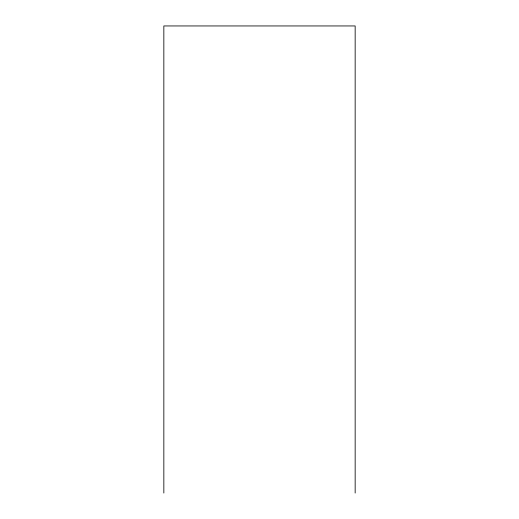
<?xml version="1.0" encoding="UTF-8"?>
<svg xmlns="http://www.w3.org/2000/svg" width="519" height="519" viewBox="0 0 519 519"><rect width="100%" height="100%" fill="white"/><g stroke="black" fill="none" stroke-linecap="round" stroke-linejoin="round"><path stroke-width="0.78" d="M355.158 493.05L355.158 25.95L163.842 25.95L163.842 493.05"/></g></svg>
